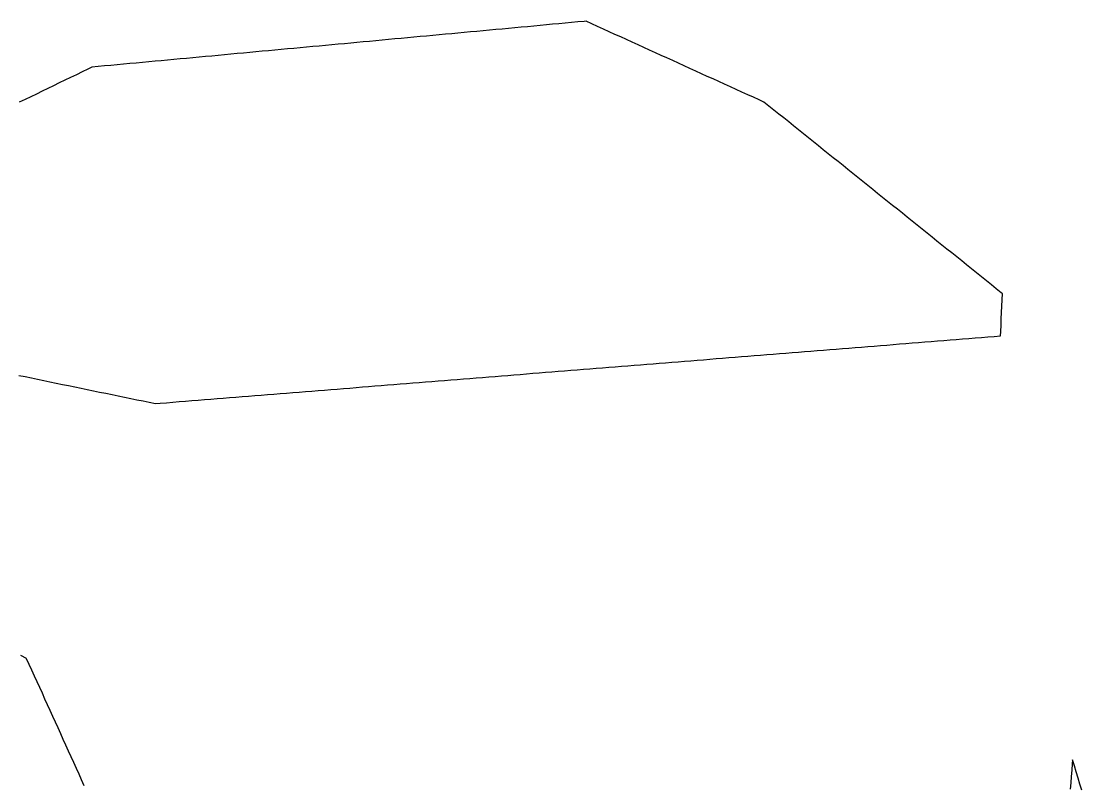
# Model space of a CAD drawing. Header units: millimetres. Extents: x 230 to 3347, y 514 to 5196.
# Drawn here: x 3015.6 to 3182.9, y 2906.1 to 3026.5 of the extents above; entities that cross this region are included whole.
import ezdxf

# ---------------------------------------------------------------- set-up
doc = ezdxf.new("R2010")
doc.units = ezdxf.units.MM
doc.layers.add('ALL_ISLANDS', color=7, linetype='Continuous')
doc.layers.add('OUTLINE_ISLAND_01', color=7, linetype='Continuous')

msp = doc.modelspace()

# ---------------------------------------------------------------- linework, layer by layer
at = {"layer": 'ALL_ISLANDS'}
for points in [[(3015.2244, 2970.6508), (3016.2038, 2970.4489), (3017.1832, 2970.2471), (3018.1627, 2970.0452), (3019.1421, 2969.8433), (3020.1215, 2969.6414), (3021.1009, 2969.4395), (3022.0803, 2969.2376), (3023.0597, 2969.0357), (3024.0391, 2968.8338), (3025.0185, 2968.6319), (3025.9979, 2968.43), (3026.9773, 2968.2281), (3027.9567, 2968.0263), (3028.9361, 2967.8244), (3029.9155, 2967.6225), (3030.895, 2967.4206), (3031.8744, 2967.2187), (3032.8538, 2967.0168), (3033.8332, 2966.8149), (3034.8126, 2966.613), (3035.792, 2966.4111), (3036.7714, 2966.2092), (3037.4979, 2966.2674), (3038.4947, 2966.3472), (3039.4915, 2966.4269), (3040.4883, 2966.5067), (3041.4851, 2966.5865), (3042.4819, 2966.6663), (3043.4787, 2966.746), (3044.4755, 2966.8258), (3045.4724, 2966.9056), (3046.4692, 2966.9854), (3047.466, 2967.0652), (3048.4628, 2967.1449), (3049.4596, 2967.2247), (3050.4564, 2967.3045), (3051.4532, 2967.3843), (3052.45, 2967.4641), (3053.4469, 2967.5438), (3054.4437, 2967.6236), (3055.4405, 2967.7034), (3056.4373, 2967.7832), (3057.4341, 2967.8629), (3058.4309, 2967.9427), (3059.4277, 2968.0225), (3060.4245, 2968.1023), (3061.4214, 2968.1821), (3062.4182, 2968.2618), (3063.415, 2968.3416), (3064.4118, 2968.4214), (3065.4086, 2968.5012), (3066.4054, 2968.5809), (3067.4022, 2968.6607), (3068.399, 2968.7405), (3069.3959, 2968.8203), (3070.3927, 2968.9001), (3071.3895, 2968.9798), (3072.3863, 2969.0596), (3073.3831, 2969.1394), (3074.3799, 2969.2192), (3075.3767, 2969.2989), (3076.3735, 2969.3787), (3077.3704, 2969.4585), (3078.3672, 2969.5383), (3079.364, 2969.6181), (3080.3608, 2969.6978), (3081.3576, 2969.7776), (3082.3544, 2969.8574), (3083.3512, 2969.9372), (3084.348, 2970.017), (3085.3449, 2970.0967), (3086.3417, 2970.1765), (3087.3385, 2970.2563), (3088.3353, 2970.3361), (3089.3321, 2970.4158), (3090.3289, 2970.4956), (3091.3257, 2970.5754), (3092.3226, 2970.6552), (3093.3194, 2970.735), (3094.3162, 2970.8147), (3095.313, 2970.8945), (3096.3098, 2970.9743), (3097.3066, 2971.0541), (3098.3034, 2971.1338), (3099.3002, 2971.2136), (3100.2971, 2971.2934), (3101.2939, 2971.3732), (3102.2907, 2971.453), (3103.2875, 2971.5327), (3104.2843, 2971.6125), (3105.2811, 2971.6923), (3106.2779, 2971.7721), (3107.2747, 2971.8519), (3108.2716, 2971.9316), (3109.2684, 2972.0114), (3110.2652, 2972.0912), (3111.262, 2972.171), (3112.2588, 2972.2507), (3113.2556, 2972.3305), (3114.2524, 2972.4103), (3115.2492, 2972.4901), (3116.2461, 2972.5699), (3117.2429, 2972.6496), (3118.2397, 2972.7294), (3119.2365, 2972.8092), (3120.2333, 2972.889), (3121.2301, 2972.9687), (3122.2269, 2973.0485), (3123.2237, 2973.1283), (3124.2206, 2973.2081), (3125.2174, 2973.2879), (3126.2142, 2973.3676), (3127.211, 2973.4474), (3128.2078, 2973.5272), (3129.2046, 2973.607), (3130.2014, 2973.6867), (3131.1982, 2973.7665), (3132.1951, 2973.8463), (3133.1919, 2973.9261), (3134.1887, 2974.0059), (3135.1855, 2974.0856), (3136.1823, 2974.1654), (3137.1791, 2974.2452), (3138.1759, 2974.325), (3139.1727, 2974.4048), (3140.1696, 2974.4845), (3141.1664, 2974.5643), (3142.1632, 2974.6441), (3143.16, 2974.7239), (3144.1568, 2974.8036), (3145.1536, 2974.8834), (3146.1504, 2974.9632), (3147.1472, 2975.043), (3148.1441, 2975.1228), (3149.1409, 2975.2025), (3150.1377, 2975.2823), (3151.1345, 2975.3621), (3152.1313, 2975.4419), (3153.1281, 2975.5216), (3154.1249, 2975.6014), (3155.1217, 2975.6812), (3156.1186, 2975.761), (3157.1154, 2975.8408), (3158.1122, 2975.9205), (3159.109, 2976.0003), (3160.1058, 2976.0801), (3161.1026, 2976.1599), (3162.0994, 2976.2397), (3163.0962, 2976.3194), (3164.0931, 2976.3992), (3165.0899, 2976.479), (3166.0867, 2976.5588), (3167.0835, 2976.6385), (3168.0803, 2976.7183), (3169.0771, 2976.7981), (3170.0739, 2976.8779), (3170.1037, 2977.546), (3170.1481, 2978.5451), (3170.1926, 2979.5441), (3170.2371, 2980.5431), (3170.2815, 2981.5421), (3170.326, 2982.5411), (3170.3705, 2983.5401), (3170.1799, 2983.6931), (3169.4002, 2984.3191), (3168.6204, 2984.9452), (3167.8407, 2985.5713), (3167.0609, 2986.1974), (3166.2811, 2986.8235), (3165.5014, 2987.4495), (3164.7216, 2988.0756), (3163.9419, 2988.7017), (3163.1621, 2989.3278), (3162.3823, 2989.9538), (3161.6026, 2990.5799), (3160.8228, 2991.206), (3160.043, 2991.8321), (3159.2633, 2992.4581), (3158.4835, 2993.0842), (3157.7038, 2993.7103), (3156.924, 2994.3364), (3156.1442, 2994.9625), (3155.3645, 2995.5885), (3154.5847, 2996.2146), (3153.805, 2996.8407), (3153.0252, 2997.4668), (3152.2454, 2998.0928), (3151.4657, 2998.7189), (3150.6859, 2999.345), (3149.9061, 2999.9711), (3149.1264, 3000.5971), (3148.3466, 3001.2232), (3147.5669, 3001.8493), (3146.7871, 3002.4754), (3146.0073, 3003.1015), (3145.2276, 3003.7275), (3144.4478, 3004.3536), (3143.6681, 3004.9797), (3142.8883, 3005.6058), (3142.1085, 3006.2318), (3141.3288, 3006.8579), (3140.549, 3007.484), (3139.7693, 3008.1101), (3138.9895, 3008.7361), (3138.2097, 3009.3622), (3137.43, 3009.9883), (3136.6502, 3010.6144), (3135.8704, 3011.2405), (3135.0907, 3011.8665), (3134.3109, 3012.4926), (3133.5312, 3013.1187), (3132.7514, 3013.7448), (3132.0049, 3014.0842), (3131.0946, 3014.4981), (3130.1842, 3014.9119), (3129.2739, 3015.3258), (3128.3636, 3015.7397), (3127.4532, 3016.1536), (3126.5429, 3016.5675), (3125.6326, 3016.9814), (3124.7222, 3017.3953), (3123.8119, 3017.8091), (3122.9016, 3018.223), (3121.9913, 3018.6369), (3121.0809, 3019.0508), (3120.1706, 3019.4647), (3119.2603, 3019.8786), (3118.3499, 3020.2924), (3117.4396, 3020.7063), (3116.5293, 3021.1202), (3115.619, 3021.5341), (3114.7086, 3021.948), (3113.7983, 3022.3619), (3112.888, 3022.7758), (3111.9776, 3023.1896), (3111.0673, 3023.6035), (3110.157, 3024.0174), (3109.2467, 3024.4313), (3108.3363, 3024.8452), (3107.426, 3025.2591), (3106.5157, 3025.673), (3105.6053, 3026.0868), (3104.695, 3026.5007), (3104.3978, 3026.4731), (3103.4021, 3026.3806), (3102.4064, 3026.2881), (3101.4107, 3026.1956), (3100.415, 3026.1031), (3099.4192, 3026.0106), (3098.4235, 3025.9181), (3097.4278, 3025.8256), (3096.4321, 3025.7331), (3095.4364, 3025.6406), (3094.4407, 3025.5481), (3093.445, 3025.4556), (3092.4493, 3025.3631), (3091.4535, 3025.2706), (3090.4578, 3025.1781), (3089.4621, 3025.0856), (3088.4664, 3024.9931), (3087.4707, 3024.9006), (3086.475, 3024.8081), (3085.4793, 3024.7156), (3084.4836, 3024.6231), (3083.4878, 3024.5306), (3082.4921, 3024.4381), (3081.4964, 3024.3457), (3080.5007, 3024.2532), (3079.505, 3024.1607), (3078.5093, 3024.0682), (3077.5136, 3023.9757), (3076.5178, 3023.8832), (3075.5221, 3023.7907), (3074.5264, 3023.6982), (3073.5307, 3023.6057), (3072.535, 3023.5132), (3071.5393, 3023.4207), (3070.5436, 3023.3282), (3069.5479, 3023.2357), (3068.5521, 3023.1432), (3067.5564, 3023.0507), (3066.5607, 3022.9582), (3065.565, 3022.8657), (3064.5693, 3022.7732), (3063.5736, 3022.6807), (3062.5779, 3022.5882), (3061.5822, 3022.4957), (3060.5864, 3022.4032), (3059.5907, 3022.3107), (3058.595, 3022.2182), (3057.5993, 3022.1257), (3056.6036, 3022.0332), (3055.6079, 3021.9407), (3054.6122, 3021.8482), (3053.6165, 3021.7557), (3052.6207, 3021.6632), (3051.625, 3021.5707), (3050.6293, 3021.4782), (3049.6336, 3021.3857), (3048.6379, 3021.2932), (3047.6422, 3021.2007), (3046.6465, 3021.1082), (3045.6508, 3021.0157), (3044.655, 3020.9232), (3043.6593, 3020.8307), (3042.6636, 3020.7382), (3041.6679, 3020.6457), (3040.6722, 3020.5532), (3039.6765, 3020.4607), (3038.6808, 3020.3682), (3037.685, 3020.2757), (3036.6893, 3020.1832), (3035.6936, 3020.0907), (3034.6979, 3019.9982), (3033.7022, 3019.9057), (3032.7065, 3019.8132), (3031.7108, 3019.7207), (3030.7151, 3019.6282), (3029.7193, 3019.5357), (3028.7236, 3019.4432), (3027.7279, 3019.3507), (3026.7322, 3019.2582), (3026.0827, 3018.9437), (3025.1826, 3018.5079), (3024.2826, 3018.0721), (3023.3825, 3017.6363), (3022.4825, 3017.2005), (3021.5824, 3016.7647), (3020.6824, 3016.3289), (3019.7824, 3015.8931), (3018.8823, 3015.4573), (3017.9823, 3015.0215), (3017.0822, 3014.5857), (3016.1822, 3014.1499), (3015.2821, 3013.7141)], [(3025.5305, 2905.9428), (3025.1172, 2906.8534), (3024.7039, 2907.764), (3024.2905, 2908.6746), (3023.8772, 2909.5852), (3023.4639, 2910.4957), (3023.0506, 2911.4063), (3022.6373, 2912.3169), (3022.224, 2913.2275), (3021.8107, 2914.1381), (3021.3974, 2915.0487), (3020.9841, 2915.9593), (3020.5707, 2916.8699), (3020.1574, 2917.7805), (3019.7441, 2918.6911), (3019.3308, 2919.6016), (3018.9175, 2920.5122), (3018.5042, 2921.4228), (3018.0909, 2922.3334), (3017.6776, 2923.244), (3017.2642, 2924.1546), (3016.8509, 2925.0652), (3016.4376, 2925.9758), (3016.402, 2925.9946), (3015.5174, 2926.4609)], [(3182.8888, 2905.244), (3182.5975, 2906.2006), (3182.3061, 2907.1573), (3182.0148, 2908.1139), (3181.7235, 2909.0705), (3181.4322, 2910.0271), (3181.3821, 2909.4072), (3181.3015, 2908.4105), (3181.2209, 2907.4137), (3181.1404, 2906.417), (3181.0598, 2905.4202)]]:
    msp.add_lwpolyline(points, dxfattribs=at)
at = {"layer": 'OUTLINE_ISLAND_01'}
for points in [[(3015.2244, 2970.6508), (3016.2038, 2970.4489), (3017.1832, 2970.2471), (3018.1627, 2970.0452), (3019.1421, 2969.8433), (3020.1215, 2969.6414), (3021.1009, 2969.4395), (3022.0803, 2969.2376), (3023.0597, 2969.0357), (3024.0391, 2968.8338), (3025.0185, 2968.6319), (3025.9979, 2968.43), (3026.9773, 2968.2281), (3027.9567, 2968.0263), (3028.9361, 2967.8244), (3029.9155, 2967.6225), (3030.895, 2967.4206), (3031.8744, 2967.2187), (3032.8538, 2967.0168), (3033.8332, 2966.8149), (3034.8126, 2966.613), (3035.792, 2966.4111), (3036.7714, 2966.2092), (3037.4979, 2966.2674), (3038.4947, 2966.3472), (3039.4915, 2966.4269), (3040.4883, 2966.5067), (3041.4851, 2966.5865), (3042.4819, 2966.6663), (3043.4787, 2966.746), (3044.4755, 2966.8258), (3045.4724, 2966.9056), (3046.4692, 2966.9854), (3047.466, 2967.0652), (3048.4628, 2967.1449), (3049.4596, 2967.2247), (3050.4564, 2967.3045), (3051.4532, 2967.3843), (3052.45, 2967.4641), (3053.4469, 2967.5438), (3054.4437, 2967.6236), (3055.4405, 2967.7034), (3056.4373, 2967.7832), (3057.4341, 2967.8629), (3058.4309, 2967.9427), (3059.4277, 2968.0225), (3060.4245, 2968.1023), (3061.4214, 2968.1821), (3062.4182, 2968.2618), (3063.415, 2968.3416), (3064.4118, 2968.4214), (3065.4086, 2968.5012), (3066.4054, 2968.5809), (3067.4022, 2968.6607), (3068.399, 2968.7405), (3069.3959, 2968.8203), (3070.3927, 2968.9001), (3071.3895, 2968.9798), (3072.3863, 2969.0596), (3073.3831, 2969.1394), (3074.3799, 2969.2192), (3075.3767, 2969.2989), (3076.3735, 2969.3787), (3077.3704, 2969.4585), (3078.3672, 2969.5383), (3079.364, 2969.6181), (3080.3608, 2969.6978), (3081.3576, 2969.7776), (3082.3544, 2969.8574), (3083.3512, 2969.9372), (3084.348, 2970.017), (3085.3449, 2970.0967), (3086.3417, 2970.1765), (3087.3385, 2970.2563), (3088.3353, 2970.3361), (3089.3321, 2970.4158), (3090.3289, 2970.4956), (3091.3257, 2970.5754), (3092.3226, 2970.6552), (3093.3194, 2970.735), (3094.3162, 2970.8147), (3095.313, 2970.8945), (3096.3098, 2970.9743), (3097.3066, 2971.0541), (3098.3034, 2971.1338), (3099.3002, 2971.2136), (3100.2971, 2971.2934), (3101.2939, 2971.3732), (3102.2907, 2971.453), (3103.2875, 2971.5327), (3104.2843, 2971.6125), (3105.2811, 2971.6923), (3106.2779, 2971.7721), (3107.2747, 2971.8519), (3108.2716, 2971.9316), (3109.2684, 2972.0114), (3110.2652, 2972.0912), (3111.262, 2972.171), (3112.2588, 2972.2507), (3113.2556, 2972.3305), (3114.2524, 2972.4103), (3115.2492, 2972.4901), (3116.2461, 2972.5699), (3117.2429, 2972.6496), (3118.2397, 2972.7294), (3119.2365, 2972.8092), (3120.2333, 2972.889), (3121.2301, 2972.9687), (3122.2269, 2973.0485), (3123.2237, 2973.1283), (3124.2206, 2973.2081), (3125.2174, 2973.2879), (3126.2142, 2973.3676), (3127.211, 2973.4474), (3128.2078, 2973.5272), (3129.2046, 2973.607), (3130.2014, 2973.6867), (3131.1982, 2973.7665), (3132.1951, 2973.8463), (3133.1919, 2973.9261), (3134.1887, 2974.0059), (3135.1855, 2974.0856), (3136.1823, 2974.1654), (3137.1791, 2974.2452), (3138.1759, 2974.325), (3139.1727, 2974.4048), (3140.1696, 2974.4845), (3141.1664, 2974.5643), (3142.1632, 2974.6441), (3143.16, 2974.7239), (3144.1568, 2974.8036), (3145.1536, 2974.8834), (3146.1504, 2974.9632), (3147.1472, 2975.043), (3148.1441, 2975.1228), (3149.1409, 2975.2025), (3150.1377, 2975.2823), (3151.1345, 2975.3621), (3152.1313, 2975.4419), (3153.1281, 2975.5216), (3154.1249, 2975.6014), (3155.1217, 2975.6812), (3156.1186, 2975.761), (3157.1154, 2975.8408), (3158.1122, 2975.9205), (3159.109, 2976.0003), (3160.1058, 2976.0801), (3161.1026, 2976.1599), (3162.0994, 2976.2397), (3163.0962, 2976.3194), (3164.0931, 2976.3992), (3165.0899, 2976.479), (3166.0867, 2976.5588), (3167.0835, 2976.6385), (3168.0803, 2976.7183), (3169.0771, 2976.7981), (3170.0739, 2976.8779), (3170.1037, 2977.546), (3170.1481, 2978.5451), (3170.1926, 2979.5441), (3170.2371, 2980.5431), (3170.2815, 2981.5421), (3170.326, 2982.5411), (3170.3705, 2983.5401), (3170.1799, 2983.6931), (3169.4002, 2984.3191), (3168.6204, 2984.9452), (3167.8407, 2985.5713), (3167.0609, 2986.1974), (3166.2811, 2986.8235), (3165.5014, 2987.4495), (3164.7216, 2988.0756), (3163.9419, 2988.7017), (3163.1621, 2989.3278), (3162.3823, 2989.9538), (3161.6026, 2990.5799), (3160.8228, 2991.206), (3160.043, 2991.8321), (3159.2633, 2992.4581), (3158.4835, 2993.0842), (3157.7038, 2993.7103), (3156.924, 2994.3364), (3156.1442, 2994.9625), (3155.3645, 2995.5885), (3154.5847, 2996.2146), (3153.805, 2996.8407), (3153.0252, 2997.4668), (3152.2454, 2998.0928), (3151.4657, 2998.7189), (3150.6859, 2999.345), (3149.9061, 2999.9711), (3149.1264, 3000.5971), (3148.3466, 3001.2232), (3147.5669, 3001.8493), (3146.7871, 3002.4754), (3146.0073, 3003.1015), (3145.2276, 3003.7275), (3144.4478, 3004.3536), (3143.6681, 3004.9797), (3142.8883, 3005.6058), (3142.1085, 3006.2318), (3141.3288, 3006.8579), (3140.549, 3007.484), (3139.7693, 3008.1101), (3138.9895, 3008.7361), (3138.2097, 3009.3622), (3137.43, 3009.9883), (3136.6502, 3010.6144), (3135.8704, 3011.2405), (3135.0907, 3011.8665), (3134.3109, 3012.4926), (3133.5312, 3013.1187), (3132.7514, 3013.7448), (3132.0049, 3014.0842), (3131.0946, 3014.4981), (3130.1842, 3014.9119), (3129.2739, 3015.3258), (3128.3636, 3015.7397), (3127.4532, 3016.1536), (3126.5429, 3016.5675), (3125.6326, 3016.9814), (3124.7222, 3017.3953), (3123.8119, 3017.8091), (3122.9016, 3018.223), (3121.9913, 3018.6369), (3121.0809, 3019.0508), (3120.1706, 3019.4647), (3119.2603, 3019.8786), (3118.3499, 3020.2924), (3117.4396, 3020.7063), (3116.5293, 3021.1202), (3115.619, 3021.5341), (3114.7086, 3021.948), (3113.7983, 3022.3619), (3112.888, 3022.7758), (3111.9776, 3023.1896), (3111.0673, 3023.6035), (3110.157, 3024.0174), (3109.2467, 3024.4313), (3108.3363, 3024.8452), (3107.426, 3025.2591), (3106.5157, 3025.673), (3105.6053, 3026.0868), (3104.695, 3026.5007), (3104.3978, 3026.4731), (3103.4021, 3026.3806), (3102.4064, 3026.2881), (3101.4107, 3026.1956), (3100.415, 3026.1031), (3099.4192, 3026.0106), (3098.4235, 3025.9181), (3097.4278, 3025.8256), (3096.4321, 3025.7331), (3095.4364, 3025.6406), (3094.4407, 3025.5481), (3093.445, 3025.4556), (3092.4493, 3025.3631), (3091.4535, 3025.2706), (3090.4578, 3025.1781), (3089.4621, 3025.0856), (3088.4664, 3024.9931), (3087.4707, 3024.9006), (3086.475, 3024.8081), (3085.4793, 3024.7156), (3084.4836, 3024.6231), (3083.4878, 3024.5306), (3082.4921, 3024.4381), (3081.4964, 3024.3457), (3080.5007, 3024.2532), (3079.505, 3024.1607), (3078.5093, 3024.0682), (3077.5136, 3023.9757), (3076.5178, 3023.8832), (3075.5221, 3023.7907), (3074.5264, 3023.6982), (3073.5307, 3023.6057), (3072.535, 3023.5132), (3071.5393, 3023.4207), (3070.5436, 3023.3282), (3069.5479, 3023.2357), (3068.5521, 3023.1432), (3067.5564, 3023.0507), (3066.5607, 3022.9582), (3065.565, 3022.8657), (3064.5693, 3022.7732), (3063.5736, 3022.6807), (3062.5779, 3022.5882), (3061.5822, 3022.4957), (3060.5864, 3022.4032), (3059.5907, 3022.3107), (3058.595, 3022.2182), (3057.5993, 3022.1257), (3056.6036, 3022.0332), (3055.6079, 3021.9407), (3054.6122, 3021.8482), (3053.6165, 3021.7557), (3052.6207, 3021.6632), (3051.625, 3021.5707), (3050.6293, 3021.4782), (3049.6336, 3021.3857), (3048.6379, 3021.2932), (3047.6422, 3021.2007), (3046.6465, 3021.1082), (3045.6508, 3021.0157), (3044.655, 3020.9232), (3043.6593, 3020.8307), (3042.6636, 3020.7382), (3041.6679, 3020.6457), (3040.6722, 3020.5532), (3039.6765, 3020.4607), (3038.6808, 3020.3682), (3037.685, 3020.2757), (3036.6893, 3020.1832), (3035.6936, 3020.0907), (3034.6979, 3019.9982), (3033.7022, 3019.9057), (3032.7065, 3019.8132), (3031.7108, 3019.7207), (3030.7151, 3019.6282), (3029.7193, 3019.5357), (3028.7236, 3019.4432), (3027.7279, 3019.3507), (3026.7322, 3019.2582), (3026.0827, 3018.9437), (3025.1826, 3018.5079), (3024.2826, 3018.0721), (3023.3825, 3017.6363), (3022.4825, 3017.2005), (3021.5824, 3016.7647), (3020.6824, 3016.3289), (3019.7824, 3015.8931), (3018.8823, 3015.4573), (3017.9823, 3015.0215), (3017.0822, 3014.5857), (3016.1822, 3014.1499), (3015.2821, 3013.7141)], [(3025.5305, 2905.9428), (3025.1172, 2906.8534), (3024.7039, 2907.764), (3024.2905, 2908.6746), (3023.8772, 2909.5852), (3023.4639, 2910.4957), (3023.0506, 2911.4063), (3022.6373, 2912.3169), (3022.224, 2913.2275), (3021.8107, 2914.1381), (3021.3974, 2915.0487), (3020.9841, 2915.9593), (3020.5707, 2916.8699), (3020.1574, 2917.7805), (3019.7441, 2918.6911), (3019.3308, 2919.6016), (3018.9175, 2920.5122), (3018.5042, 2921.4228), (3018.0909, 2922.3334), (3017.6776, 2923.244), (3017.2642, 2924.1546), (3016.8509, 2925.0652), (3016.4376, 2925.9758), (3016.402, 2925.9946), (3015.5174, 2926.4609)], [(3182.8888, 2905.244), (3182.5975, 2906.2006), (3182.3061, 2907.1573), (3182.0148, 2908.1139), (3181.7235, 2909.0705), (3181.4322, 2910.0271), (3181.3821, 2909.4072), (3181.3015, 2908.4105), (3181.2209, 2907.4137), (3181.1404, 2906.417), (3181.0598, 2905.4202)]]:
    msp.add_lwpolyline(points, dxfattribs=at)

doc.saveas('drawing.dxf')
